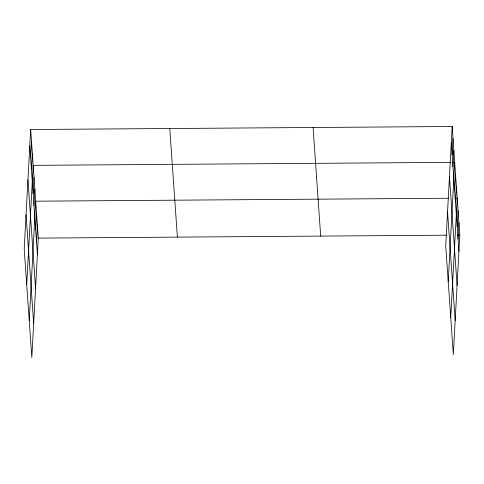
<?xml version="1.0" encoding="UTF-8"?>
<svg xmlns="http://www.w3.org/2000/svg" width="484" height="484" viewBox="0 0 484 484"><rect width="100%" height="100%" fill="white"/><g stroke="black" fill="none" stroke-linecap="round" stroke-linejoin="round"><path stroke-width="0.73" d="M30.667 129.512L24.2 248.903L31.823 357.494L38.29 238.11L30.667 129.512L452.177 126.505L459.8 235.097L453.333 354.488L445.71 245.89L452.177 126.505M30.625 157.736L31.502 141.461M31.46 169.684L32.343 153.404M26.717 284.737L33.178 165.346L450.277 162.37M33.136 193.576L34.019 177.295M33.977 205.518L34.86 189.238M29.234 320.571L35.695 201.187L448.378 198.24M35.677 229.773L36.56 213.492M36.542 242.079L37.425 225.798M452.135 154.729L453.018 138.448M452.976 166.671L453.853 150.397M448.226 281.73L454.694 162.34L452.486 162.358M454.651 190.563L455.529 174.282M455.486 202.512L456.37 186.231M450.743 317.564L457.211 198.174L455.002 198.192M457.192 226.766L458.07 210.486M458.052 239.072L458.935 222.791M38.29 238.11L446.55 235.194M457.592 235.115L459.8 235.097M451.294 142.786L458.917 251.377M449.454 176.811L457.077 285.403M447.555 211.865L455.178 320.462M313.081 127.498L320.698 236.089M169.763 128.52L177.386 237.118M29.784 145.793L37.407 254.39M27.939 179.818L35.562 288.416M26.045 214.878L33.662 323.469"/></g></svg>
